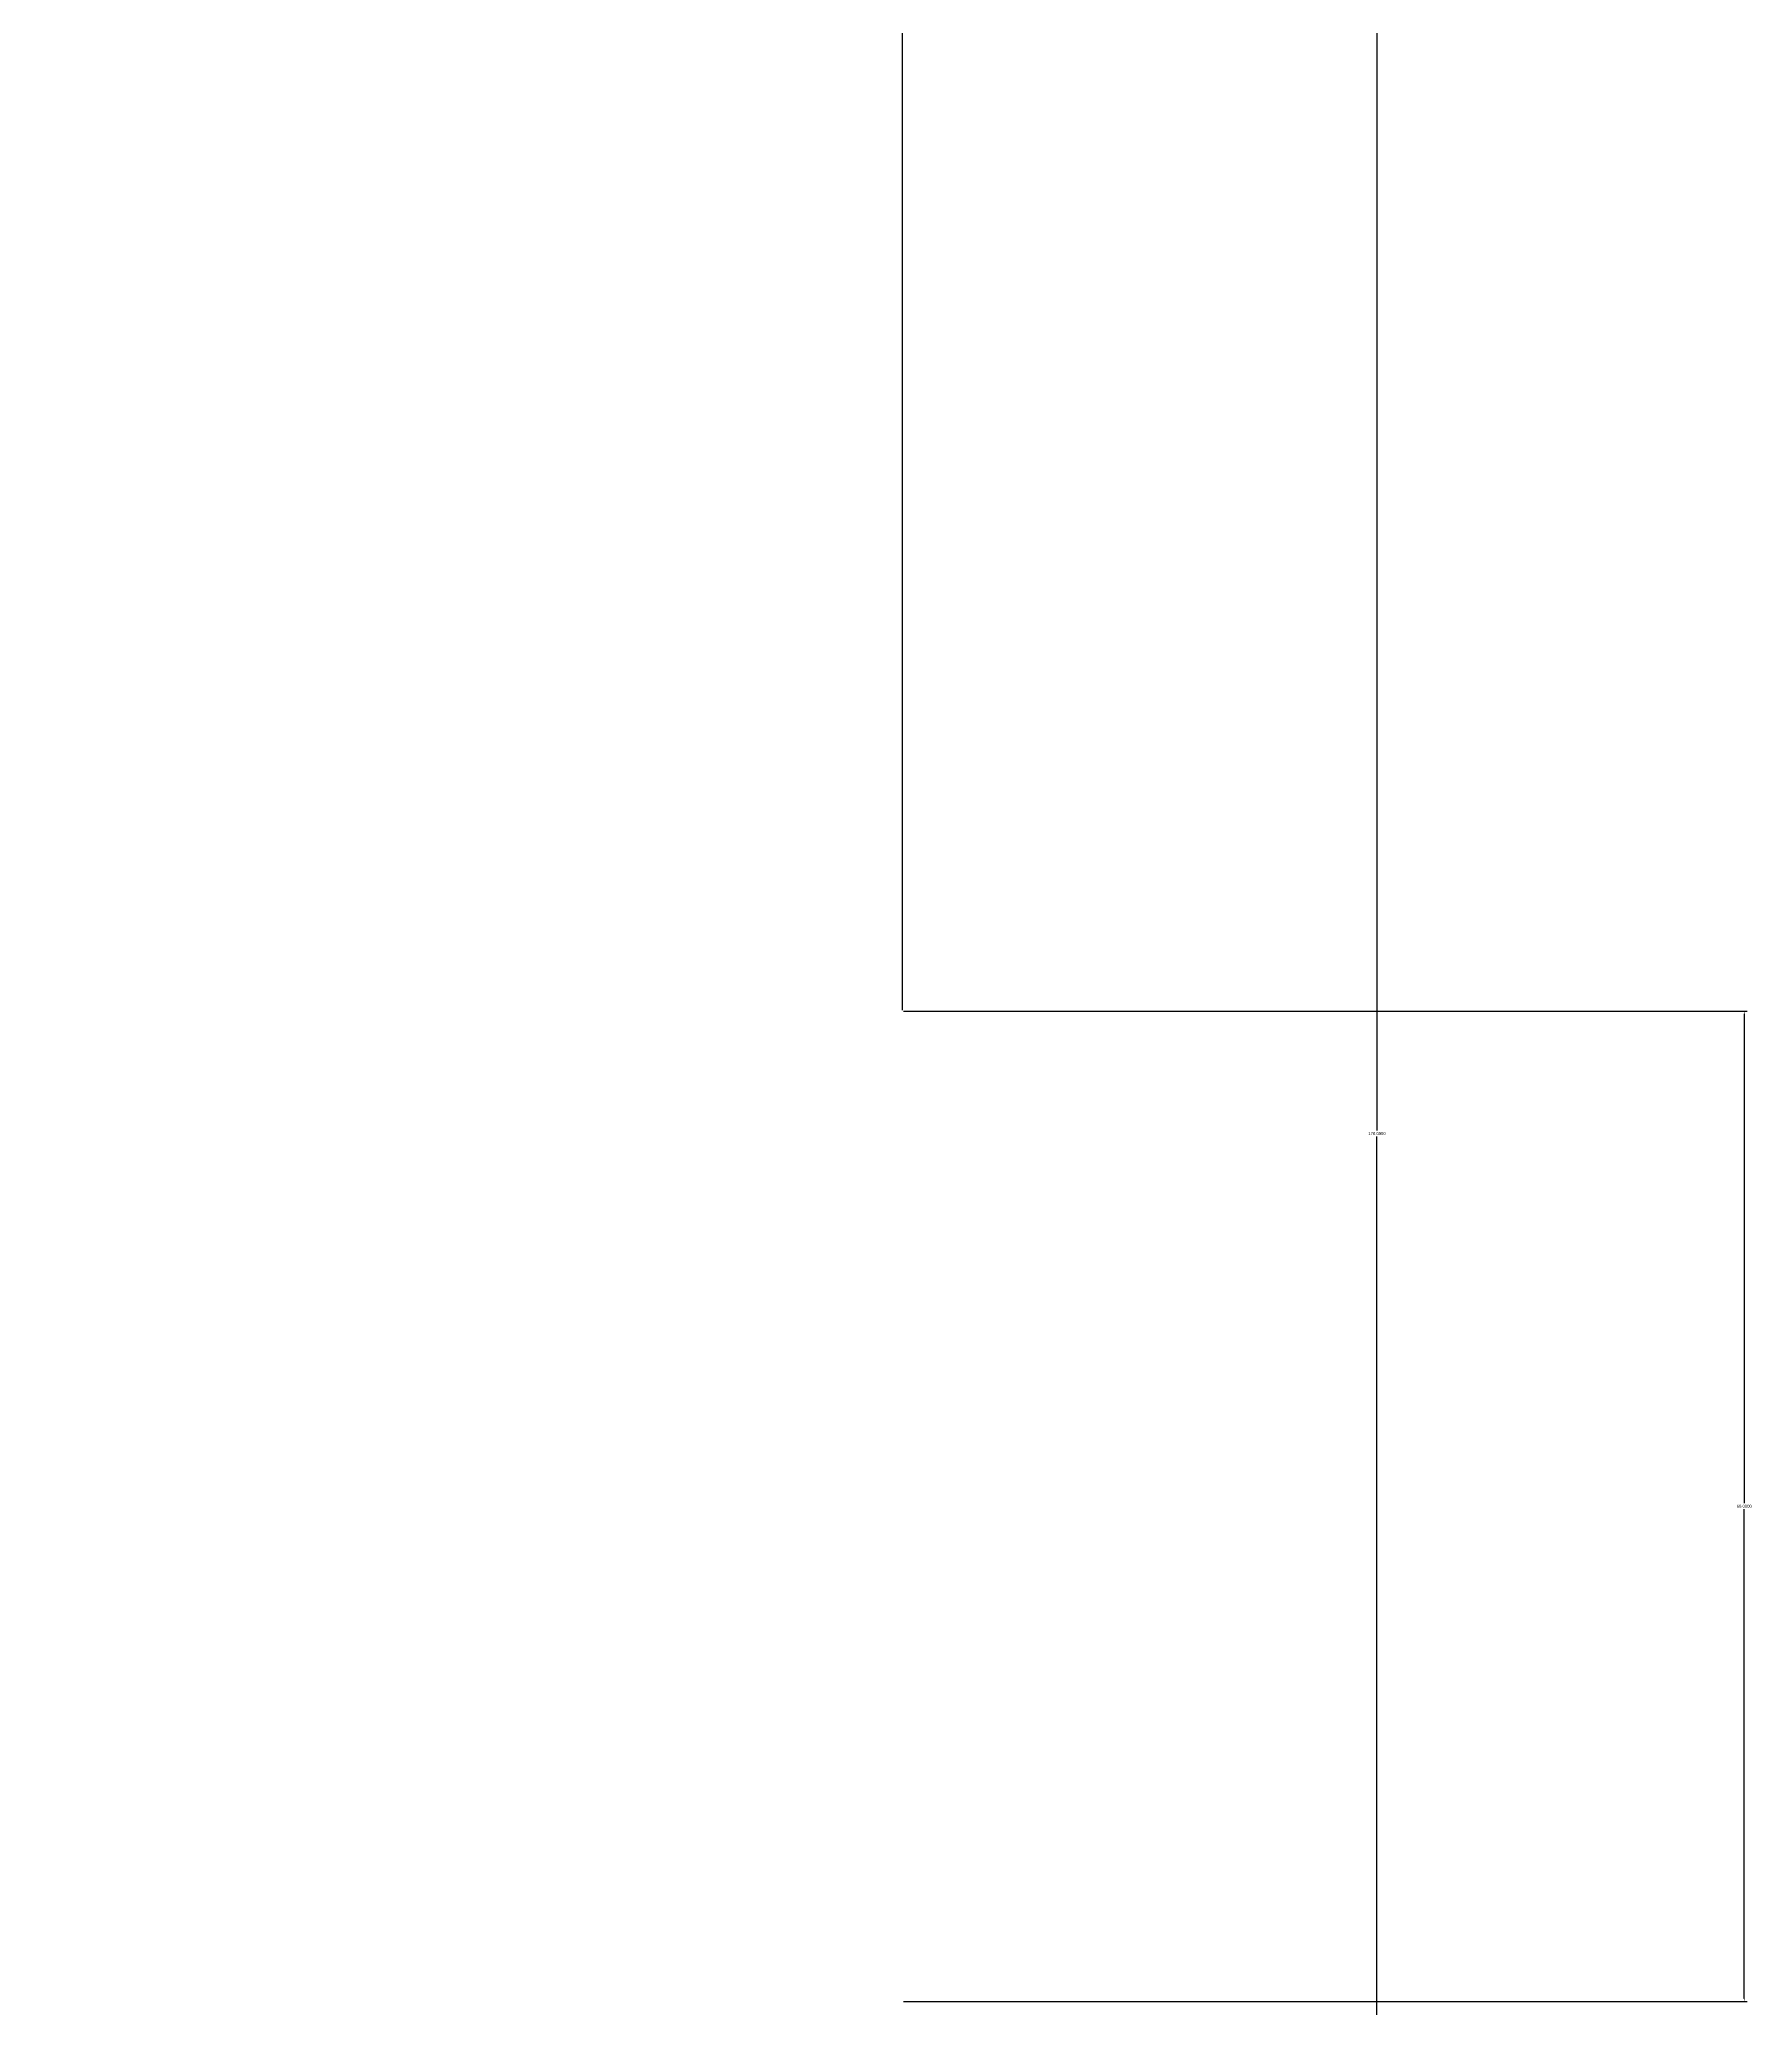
# Model space of a CAD drawing. Header units: millimetres. Extents: x 229 to 436, y 496 to 855.
# Drawn here: x 332.4 to 436.2, y 616.2 to 735.5 of the extents above; entities that cross this region are included whole.
import ezdxf

# ---------------------------------------------------------------- set-up
doc = ezdxf.new("R2010")
doc.units = ezdxf.units.MM
doc.header["$MEASUREMENT"] = 0
doc.layers.add('DIM', color=7, linetype='Continuous', lineweight=100, true_color=0xfaf747)
doc.styles.get("Standard").update_dxf_attribs({"font": 'arial.ttf'})
doc.dimstyles.get("Standard").update_dxf_attribs({"dimtxt": 0.18, "dimasz": 0.18, "dimexe": 0.18, "dimexo": 0.0625, "dimgap": 0.09, "dimtad": 0, "dimtih": 1, "dimtoh": 1, "dimdec": 4, "dimzin": 0, "dimdsep": 46, "dimtxsty": 'Standard', "dimcen": 0.09, "dimadec": 0, "dimazin": 0, "dimtfac": 1, "dimtdec": 4, "dimtofl": 0, "dimtmove": 0, "dimatfit": 3, "dimfxl": 1, "dimtolj": 1, "dimtzin": 0, "dimarcsym": 0})

# ---------------------------------------------------------------- blocks, each defined once
blk = doc.blocks.new('*D10')
at = {"layer": 'Defpoints', "color": 0, "transparency": 16777216}
for p in [(393.53, 754.23, 1.34), (391.12, 584.23, 0.34), (413.48, 584.23)]:
    blk.add_point(p, dxfattribs=at)
at = {"layer": 'DIM', "color": 0, "lineweight": -2, "transparency": 16777216}
for p, q in [((393.59, 754.23), (413.66, 754.23)), ((413.48, 754.05), (413.48, 669.41)), ((413.48, 584.41), (413.48, 669.05)), ((391.18, 584.23), (413.66, 584.23))]:
    blk.add_line(p, q, dxfattribs=at)
at = {"layer": 'DIM', "color": 0, "transparency": 16777216}
for points in [[(413.45, 754.05), (413.51, 754.05), (413.48, 754.23)], [(413.45, 584.41), (413.51, 584.41), (413.48, 584.23)]]:
    blk.add_solid(points, dxfattribs=at)
at = {"layer": 'DIM', "color": 0, "transparency": 16777216, "insert": (413.48, 669.23), "char_height": 0.18, "attachment_point": 5}
blk.add_mtext('\\A1;170.0000', dxfattribs=at)
blk = doc.blocks.new('*D11')
at = {"layer": 'Defpoints', "color": 0, "transparency": 16777216}
for p in [(384.74, 854.67), (294.74, 676.65, 48), (384.74, 676.65, 48)]:
    blk.add_point(p, dxfattribs=at)
at = {"layer": 'DIM', "color": 0, "lineweight": -2, "transparency": 16777216}
for p, q in [((294.74, 676.71), (294.74, 854.85)), ((294.92, 854.67), (339.2, 854.67)), ((384.56, 854.67), (340.27, 854.67)), ((384.74, 676.71), (384.74, 854.85))]:
    blk.add_line(p, q, dxfattribs=at)
at = {"layer": 'DIM', "color": 0, "transparency": 16777216}
for points in [[(294.92, 854.7), (294.92, 854.64), (294.74, 854.67)], [(384.56, 854.7), (384.56, 854.64), (384.74, 854.67)]]:
    blk.add_solid(points, dxfattribs=at)
at = {"layer": 'DIM', "color": 0, "transparency": 16777216, "insert": (339.74, 854.67), "char_height": 0.18, "attachment_point": 5}
blk.add_mtext('\\A1;90.0000', dxfattribs=at)
blk = doc.blocks.new('*D12')
at = {"layer": 'Defpoints', "color": 0, "transparency": 16777216}
for p in [(384.74, 676.65, 46), (435.73, 676.65), (384.74, 616.65, 46)]:
    blk.add_point(p, dxfattribs=at)
at = {"layer": 'DIM', "color": 0, "lineweight": -2, "transparency": 16777216}
for p, q in [((384.8, 676.65), (435.91, 676.65)), ((435.73, 676.47), (435.73, 646.83)), ((435.73, 616.83), (435.73, 646.47)), ((384.8, 616.65), (435.91, 616.65))]:
    blk.add_line(p, q, dxfattribs=at)
at = {"layer": 'DIM', "color": 0, "transparency": 16777216}
for points in [[(435.7, 676.47), (435.76, 676.47), (435.73, 676.65)], [(435.7, 616.83), (435.76, 616.83), (435.73, 616.65)]]:
    blk.add_solid(points, dxfattribs=at)
at = {"layer": 'DIM', "color": 0, "transparency": 16777216, "insert": (435.73, 646.65), "char_height": 0.18, "attachment_point": 5}
blk.add_mtext('\\A1;60.0000', dxfattribs=at)

msp = doc.modelspace()

# ---------------------------------------------------------------- dimensions: what is measured, and where the dimension line sits
at = {"layer": 'DIM'}
dim = msp.add_linear_dim(base=(384.73511, 854.67447), p1=(294.73511, 676.65193, 48), p2=(384.73511, 676.65193, 48), dimstyle='Standard', dxfattribs=at)
dim.commit()
dim.dimension.update_dxf_attribs({"geometry": '*D11', "text_midpoint": (339.73511, 854.67447)})
for base, p1, p2, picture, middle in [((413.47503, 584.22887), (393.52957, 754.22887, 1.33975), (391.11776, 584.22887, 0.34074), '*D10', (413.47503, 669.22887)), ((435.73213, 676.65193), (384.73511, 616.65193, 46), (384.73511, 676.65193, 46), '*D12', (435.73213, 646.65193))]:
    dim = msp.add_linear_dim(base=base, p1=p1, p2=p2, angle=90, dimstyle='Standard', dxfattribs=at)
    dim.commit()
    dim.dimension.update_dxf_attribs({"geometry": picture, "text_midpoint": middle})

doc.saveas('drawing.dxf')
